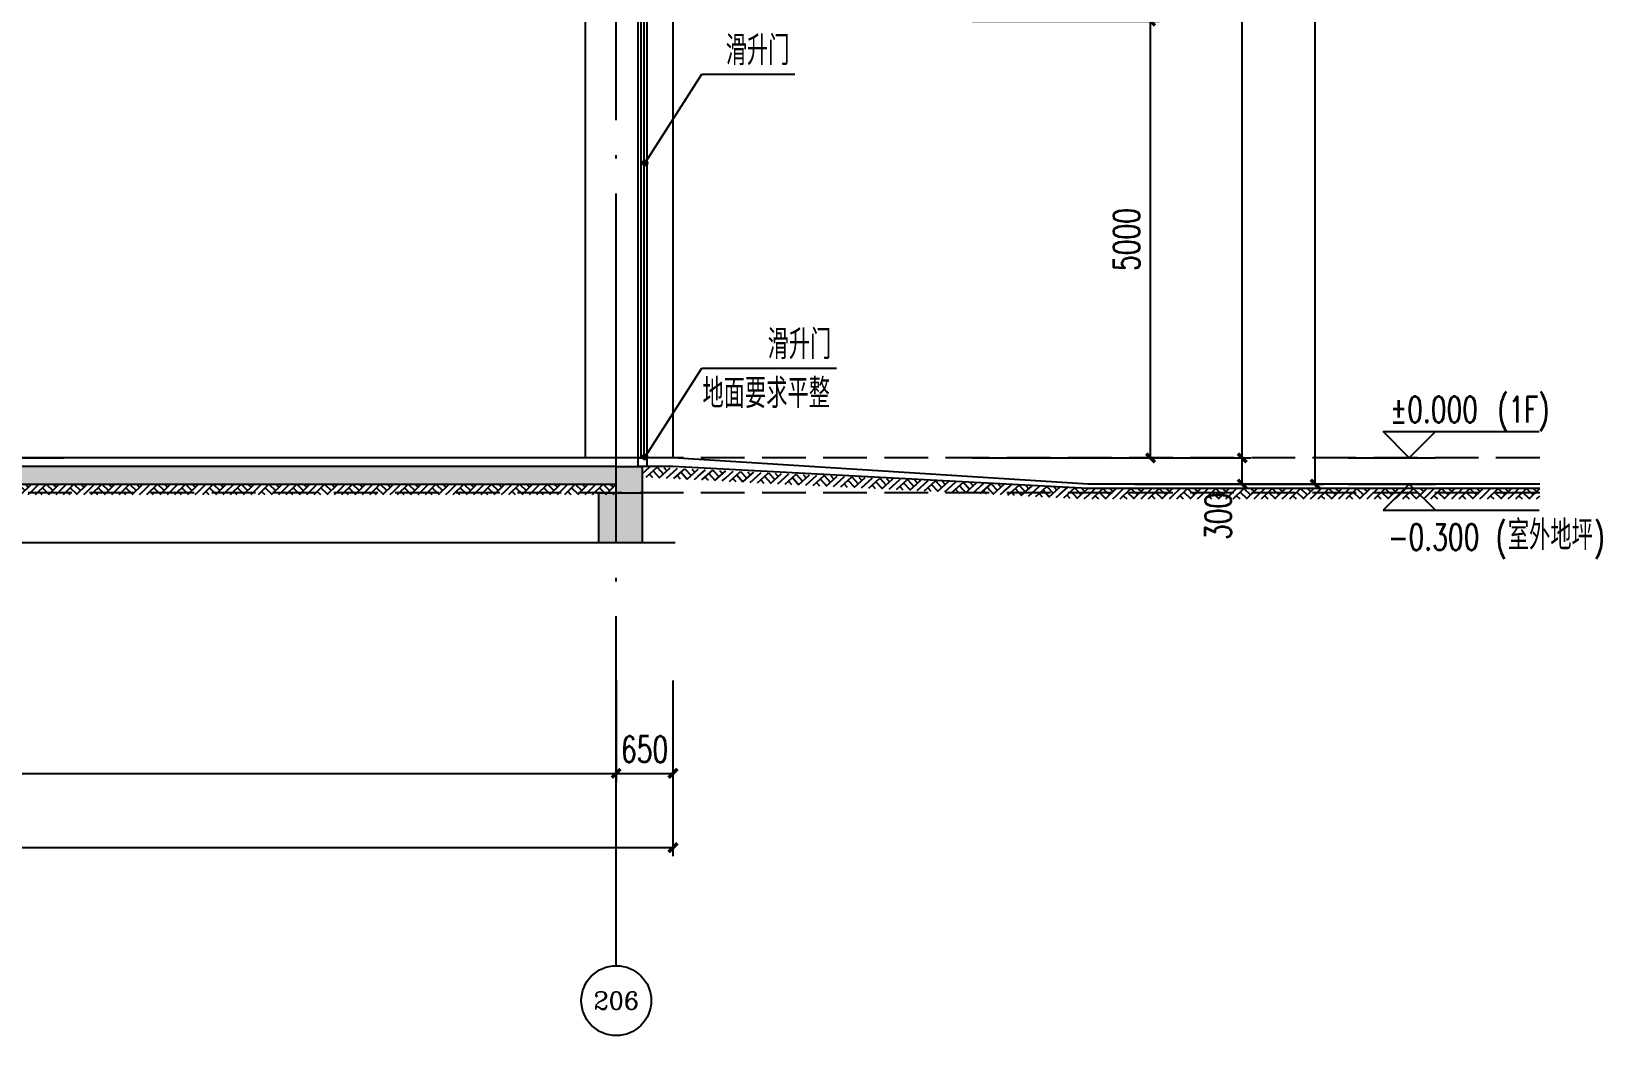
# Model space of a CAD drawing. Extents: x -1899985 to -450366, y 556196 to 2151267.
# Drawn here: x -1062088 to -1044116, y 561644 to 573139 of the extents above; entities that cross this region are included whole.
import ezdxf
from ezdxf.enums import TextEntityAlignment as Align

# ---------------------------------------------------------------- set-up
doc = ezdxf.new("R2010")
doc.units = 0
doc.header["$LTSCALE"] = 1000
doc.header["$MEASUREMENT"] = 0
doc.linetypes.add('__DASH', pattern=[0.35, 0.25, -0.1])
doc.linetypes.add('DOTE', pattern=[2.42, 2, -0.2, 0.02, -0.2])
doc.layers.get('Defpoints').update_dxf_attribs({"color": 210})
for name, color, linetype in [('A-AXIS-D', 1, 'Continuous'), ('A-AXIS-DOTE', 14, 'DOTE'), ('A-AXIS-DP', 126, 'Continuous'), ('A-AXIS-SYMB', 3, 'Continuous'), ('A-HATCH-1', 252, 'Continuous'), ('A-HATCH-2', 251, 'Continuous'), ('A-LIN-V', 9, 'Continuous'), ('A-WINDOW', 140, 'Continuous'), ('AS-COLN', 6, 'Continuous'), ('AS-WALL', 40, 'Continuous'), ('COLUMN', 9, 'Continuous'), ('DIM_ELEV', 3, 'Continuous'), ('PUB_HATCH', 8, 'Continuous'), ('PUB_TEXT', 7, 'Continuous')]:
    doc.layers.add(name, color=color, linetype=linetype)
doc.styles.add('_TCH_AXIS', font='COMPLEX', dxfattribs={"bigfont": 'GBCBIG'})
doc.styles.add('_TCH_DIM', font='SIMPLEX', dxfattribs={"bigfont": 'GBCBIG'})
doc.styles.add('_TCH_DIM_T3', font='SIMPLEX', dxfattribs={"width": 0.705882, "bigfont": 'GBCBIG'})
doc.styles.add('A-DIM_T3', font='SIMPLEX', dxfattribs={"width": 0.705882, "bigfont": 'GBCBIG'})
doc.dimstyles.new('_TCH_ARCH&&100', dxfattribs={"dimtxt": 297.5, "dimasz": 100, "dimexe": 100, "dimexo": 100, "dimgap": 126.25, "dimtad": 1, "dimdec": 0, "dimzin": 0, "dimdsep": 46, "dimtxsty": '_TCH_DIM_T3', "dimblk": 'ARCHTICK', "dimcen": 0.09, "dimclrt": 7, "dimazin": 2, "dimtfac": 1, "dimtdec": 0, "dimtix": 1, "dimtmove": 2, "dimatfit": 3, "dimfxl": 0, "dimtolj": 1, "dimtzin": 0, "dimarcsym": 0})
doc.dimstyles.new('A-DIM&&100', dxfattribs={"dimtxt": 297.5, "dimasz": 100, "dimexe": 100, "dimexo": 100, "dimgap": 126.25, "dimtad": 1, "dimdec": 0, "dimzin": 0, "dimdsep": 46, "dimtxsty": 'A-DIM_T3', "dimblk": 'ARCHTICK', "dimcen": 0.09, "dimclrt": 7, "dimazin": 2, "dimtfac": 1, "dimtdec": 0, "dimtix": 1, "dimtmove": 2, "dimatfit": 3, "dimfxl": 0, "dimtolj": 1, "dimtzin": 0, "dimarcsym": 0})

# ---------------------------------------------------------------- blocks, each defined once
blk = doc.blocks.new('55555')
at = {"layer": 'COLUMN'}
blk.add_lwpolyline([(16850, 700), (16850, -14200), (16150, -14200), (16150, 700)], close=True, dxfattribs=at)
blk = doc.blocks.new('w42342343')
at = {"layer": 'A-LIN-V'}
blk.add_line((-1138545, 573427), (-1138545, 568257), dxfattribs=at)
at = {"layer": 'A-WINDOW'}
for points in [[(-1138245, 573257), (-1138245, 568257)], [(-1138210, 573257), (-1138210, 568257)], [(-1138245, 568257), (-1138245, 568257), (-1138245, 568157), (-1138145, 568157), (-1138145, 568257), (-1138245, 568257)]]:
    blk.add_lwpolyline(points, dxfattribs=at)
at = {"layer": 'A-WINDOW', "elevation": 0}
for points in [[(-1138180, 568257), (-1138180, 573257)], [(-1138145, 568257), (-1138145, 573257)]]:
    blk.add_lwpolyline(points, dxfattribs=at)
at = {"layer": 'COLUMN'}
blk.add_lwpolyline([(-1138245, 582457), (-1138245, 568257)], dxfattribs=at)
blk = doc.blocks.new('G$C20E3758E')
at = {"layer": 'A-LIN-V'}
blk.add_line((-3723.54, -3216.25), (1012.62, -3216.25), dxfattribs=at)
blk = doc.blocks.new('_ArchTick')
at = {"color": 0, "linetype": 'ByBlock', "const_width": 0.4}
blk.add_lwpolyline([(-0.5, -0.5), (0.5, 0.5)], dxfattribs=at)
blk = doc.blocks.new('*D392')
at = {"layer": 'A-AXIS-D', "color": 0, "lineweight": -2}
for p, q in [((-1138545, 565332), (-1138545, 563696)), ((-1054745, 565332), (-1054745, 563696)), ((-1138545, 563796), (-1054745, 563796))]:
    blk.add_line(p, q, dxfattribs=at)
at = {"layer": 'Defpoints', "color": 0}
for p in [(-1138545, 565432), (-1054745, 565432), (-1054745, 563796)]:
    blk.add_point(p, dxfattribs=at)
at = {"layer": 'A-AXIS-D', "color": 0, "lineweight": -2, "xscale": 100, "yscale": 100, "zscale": 100, "rotation": 180}
blk.add_blockref('_ArchTick', (-1138545, 563796), dxfattribs=at)
at = {"layer": 'A-AXIS-D', "color": 0, "lineweight": -2, "xscale": 100, "yscale": 100, "zscale": 100}
blk.add_blockref('_ArchTick', (-1054745, 563796), dxfattribs=at)
at = {"layer": 'A-AXIS-D', "color": 7, "insert": (-1096645, 564071), "char_height": 297.5, "attachment_point": 5, "style": 'A-DIM_T3'}
blk.add_mtext('\\A1;83800', dxfattribs=at)
blk = doc.blocks.new('*D435')
at = {"layer": 'A-AXIS-DP', "color": 0, "lineweight": -2}
for p, q in [((-1051315, 573257), (-1049178, 573257)), ((-1049278, 568257), (-1049278, 573257)), ((-1051315, 568257), (-1049178, 568257))]:
    blk.add_line(p, q, dxfattribs=at)
at = {"layer": 'Defpoints', "color": 0}
for p in [(-1051415, 573257), (-1049278, 573257), (-1051415, 568257)]:
    blk.add_point(p, dxfattribs=at)
at = {"layer": 'A-AXIS-DP', "color": 0, "lineweight": -2, "xscale": 100, "yscale": 100, "zscale": 100}
for p, rotation in [((-1049278, 573257), 90), ((-1049278, 568257), 270)]:
    blk.add_blockref('_ArchTick', p, dxfattribs=dict(at, rotation=rotation))
at = {"layer": 'A-AXIS-DP', "color": 7, "insert": (-1049553, 570757), "char_height": 297.5, "attachment_point": 5, "rotation": 90, "style": '_TCH_DIM_T3'}
blk.add_mtext('\\A1;5000', dxfattribs=at)
blk = doc.blocks.new('*D465')
at = {"layer": 'A-AXIS-D', "color": 0, "lineweight": -2}
for p, q in [((-1055395, 565710), (-1055395, 564546)), ((-1054745, 565710), (-1054745, 564546)), ((-1055395, 564646), (-1054745, 564646))]:
    blk.add_line(p, q, dxfattribs=at)
at = {"layer": 'Defpoints', "color": 0}
for p in [(-1055395, 565810), (-1054745, 565810), (-1054745, 564646)]:
    blk.add_point(p, dxfattribs=at)
at = {"layer": 'A-AXIS-D', "color": 0, "lineweight": -2, "xscale": 100, "yscale": 100, "zscale": 100, "rotation": 180}
blk.add_blockref('_ArchTick', (-1055395, 564646), dxfattribs=at)
at = {"layer": 'A-AXIS-D', "color": 0, "lineweight": -2, "xscale": 100, "yscale": 100, "zscale": 100}
blk.add_blockref('_ArchTick', (-1054745, 564646), dxfattribs=at)
at = {"layer": 'A-AXIS-D', "color": 7, "insert": (-1055070, 564921), "char_height": 297.5, "attachment_point": 5, "style": 'A-DIM_T3'}
blk.add_mtext('\\A1;650', dxfattribs=at)
blk = doc.blocks.new('*D466')
at = {"layer": 'A-AXIS-D', "color": 0, "lineweight": -2}
for p, q in [((-1071895, 565710), (-1071895, 564546)), ((-1055395, 565710), (-1055395, 564546)), ((-1071895, 564646), (-1055395, 564646))]:
    blk.add_line(p, q, dxfattribs=at)
at = {"layer": 'Defpoints', "color": 0}
for p in [(-1071895, 565810), (-1055395, 565810), (-1055395, 564646)]:
    blk.add_point(p, dxfattribs=at)
at = {"layer": 'A-AXIS-D', "color": 0, "lineweight": -2, "xscale": 100, "yscale": 100, "zscale": 100, "rotation": 180}
blk.add_blockref('_ArchTick', (-1071895, 564646), dxfattribs=at)
at = {"layer": 'A-AXIS-D', "color": 0, "lineweight": -2, "xscale": 100, "yscale": 100, "zscale": 100}
blk.add_blockref('_ArchTick', (-1055395, 564646), dxfattribs=at)
at = {"layer": 'A-AXIS-D', "color": 7, "insert": (-1063645, 564921), "char_height": 297.5, "attachment_point": 5, "style": 'A-DIM_T3'}
blk.add_mtext('\\A1;16500', dxfattribs=at)
blk = doc.blocks.new('*D472')
at = {"layer": 'A-AXIS-D', "color": 0, "lineweight": -2}
for p, q in [((-1048627, 585957), (-1047294, 585957)), ((-1047394, 567957), (-1047394, 585957)), ((-1048627, 567957), (-1047294, 567957))]:
    blk.add_line(p, q, dxfattribs=at)
at = {"layer": 'Defpoints', "color": 0}
for p in [(-1048727, 585957), (-1047394, 585957), (-1048727, 567957)]:
    blk.add_point(p, dxfattribs=at)
at = {"layer": 'A-AXIS-D', "color": 0, "lineweight": -2, "xscale": 100, "yscale": 100, "zscale": 100}
for p, rotation in [((-1047394, 585957), 90), ((-1047394, 567957), 270)]:
    blk.add_blockref('_ArchTick', p, dxfattribs=dict(at, rotation=rotation))
at = {"layer": 'A-AXIS-D', "color": 7, "insert": (-1047669, 576957), "char_height": 297.5, "attachment_point": 5, "rotation": 90, "style": '_TCH_DIM_T3'}
blk.add_mtext('\\A1;18000', dxfattribs=at)
blk = doc.blocks.new('*D473')
at = {"layer": 'A-AXIS-D', "color": 0, "lineweight": -2}
for p, q in [((-1049462, 568257), (-1048129, 568257)), ((-1048229, 567957), (-1048229, 568257)), ((-1049462, 567957), (-1048129, 567957))]:
    blk.add_line(p, q, dxfattribs=at)
at = {"layer": 'Defpoints', "color": 0}
for p in [(-1049562, 568257), (-1048229, 568257), (-1049562, 567957)]:
    blk.add_point(p, dxfattribs=at)
at = {"layer": 'A-AXIS-D', "color": 0, "lineweight": -2, "xscale": 100, "yscale": 100, "zscale": 100}
for p, rotation in [((-1048229, 568257), 90), ((-1048229, 567957), 270)]:
    blk.add_blockref('_ArchTick', p, dxfattribs=dict(at, rotation=rotation))
at = {"layer": 'A-AXIS-D', "color": 7, "insert": (-1048504, 567587), "char_height": 297.5, "attachment_point": 5, "rotation": 90, "style": '_TCH_DIM_T3'}
blk.add_mtext('\\A1;300', dxfattribs=at)
blk = doc.blocks.new('*D474')
at = {"layer": 'A-AXIS-D', "color": 0, "lineweight": -2}
for p, q in [((-1049462, 583157), (-1048129, 583157)), ((-1048229, 568257), (-1048229, 583157)), ((-1049462, 568257), (-1048129, 568257))]:
    blk.add_line(p, q, dxfattribs=at)
at = {"layer": 'Defpoints', "color": 0}
for p in [(-1049562, 583157), (-1048229, 583157), (-1049562, 568257)]:
    blk.add_point(p, dxfattribs=at)
at = {"layer": 'A-AXIS-D', "color": 0, "lineweight": -2, "xscale": 100, "yscale": 100, "zscale": 100}
for p, rotation in [((-1048229, 583157), 90), ((-1048229, 568257), 270)]:
    blk.add_blockref('_ArchTick', p, dxfattribs=dict(at, rotation=rotation))
at = {"layer": 'A-AXIS-D', "color": 7, "insert": (-1048504, 575707), "char_height": 297.5, "attachment_point": 5, "rotation": 90, "style": '_TCH_DIM_T3'}
blk.add_mtext('\\A1;14900', dxfattribs=at)
blk = doc.blocks.new('$LinePat$素土夯实')
at = {"color": 0}
for p, q in [((0, -210), (210, 0)), ((120, -300), (420, 0)), ((420, 0), (608, -188)), ((495, -300), (795, 0)), ((615, 0), (705, -90)), ((210, -210), (300, -300)), ((315, -105), (502, -293)), ((705, -300), (795, -210))]:
    blk.add_line(p, q, dxfattribs=at)

msp = doc.modelspace()

# ---------------------------------------------------------------- hatches: boundary and pattern name
at = {"layer": 'A-HATCH-1'}
h = msp.add_hatch(dxfattribs=at)
h.set_pattern_fill('混凝土', color=256, scale=50)
h.set_pattern_definition([(50, (0, 0), (358.63009, -31.37607), [37.5, -412.5]), (355, (0, 0), (-69.37567, 376.09607), [30, -330]), (100.4514, (29.9, -2.6), (289.25469, 344.71977), [31.8701, -350.57106]), (46.1842, (0, 100), (533.62052, -82.7595), [56.25, -618.75]), (96.6356, (44.47, 93.1), (467.33135, 487.05894), [47.80514, -525.8565]), (351.1842, (0, 100), (467.33097, 487.0593), [45, -495]), (21, (50, 75), (298.453526, -201.309445), [37.5, -412.5]), (326, (50, 75), (121.65767, 362.57502), [30, -330]), (71.4514, (74.87, 58.22), (420.11131, 161.26525), [31.8701, -350.57106]), (37.5, (0, 0), (6.079928, 166.446927), [0, -326, 0, -335, 0, -331.25]), (7.5, (0, 0), (131.534769, 197.205856), [0, -191, 0, -318.5, 0, -126.25]), (327.5, (-111.5, 0), (266.911218, -11.277436), [0, -125, 0, -390, 0, -517.5]), (317.5, (-161.5, 0), (291.593085, 50.05249), [0, -162.5, 0, -259, 0, -367.5])])
h.paths.add_polyline_path([(-1055395, 567957.5), (-1055395, 568157.5), (-1137895, 568157.5), (-1137895, 567957.5)])
at = {"layer": 'PUB_HATCH'}
for points in [[(-1055095, 567857.5), (-1055095, 568157.5), (-1055395, 568157.5), (-1055395, 567857.5)], [(-1055095, 567290), (-1055095, 567856.9), (-1055595, 567856.9), (-1055595, 567290)]]:
    msp.add_hatch(color=256, dxfattribs=at).paths.add_polyline_path(points)

# ---------------------------------------------------------------- linework, layer by layer
at = {"layer": 'A-AXIS-D'}
msp.add_circle((-1055393.9, 562043.9), 400, dxfattribs=at)
at = {"layer": 'A-AXIS-DOTE', "ltscale": 2}
msp.add_line((-1055395, 562443.9), (-1055395, 589505.1), dxfattribs=at)
at = {"layer": 'A-AXIS-DOTE', "linetype": '__DASH', "ltscale": 2}
for p, q in [((-1044824.9, 568257.5), (-1146664.3, 568257.5)), ((-1044824.9, 567857.5), (-1146664.3, 567857.5))]:
    msp.add_line(p, q, dxfattribs=at)
at = {"layer": 'A-AXIS-SYMB'}
for p, q in [((-1055064.3, 571633.2), (-1054414.4, 572647.7)), ((-1054414.4, 572647.7), (-1053351.2, 572647.7)), ((-1055064.3, 568267.8), (-1054414.4, 569282.3)), ((-1054414.4, 569282.3), (-1052872.1, 569282.3))]:
    msp.add_line(p, q, dxfattribs=at)
at = {"layer": 'A-AXIS-SYMB', "const_width": 40}
for points in [[(-1055075, 571616.4, 1), (-1055053.5, 571650, 1)], [(-1055075, 568251, 1), (-1055053.5, 568284.6, 1)]]:
    msp.add_lwpolyline(points, format="xyb", close=True, dxfattribs=at)
at = {"layer": 'A-AXIS-SYMB'}
msp.add_lwpolyline([(-1138972.9, 567290), (-1096959.2, 567290), (-1096882.8, 567500), (-1096808.7, 567080), (-1096734.2, 567290), (-1054720.5, 567290)], dxfattribs=at)
at = {"layer": 'AS-COLN'}
for p, q in [((-1055395, 567857.5), (-1055395, 568157.5)), ((-1055395, 568157.5), (-1055095, 568157.5)), ((-1055095, 567857.5), (-1055095, 568157.5)), ((-1055595, 567290), (-1055595, 567856.9)), ((-1055595, 567856.9), (-1055095, 567856.9)), ((-1055395, 567857.5), (-1055095, 567857.5)), ((-1055095, 567290), (-1055095, 567856.9)), ((-1055595, 567290), (-1055095, 567290))]:
    msp.add_line(p, q, dxfattribs=at)
msp.add_lwpolyline([(-1055395, 567957.5), (-1055395, 568157.5), (-1137895, 568157.5), (-1137895, 567957.5)], close=True, dxfattribs=at)
at = {"layer": 'AS-WALL'}
msp.add_line((-1054745, 568157.5), (-1055045, 568157.5), dxfattribs=at)
for points in [[(-1054745, 568257.5), (-1138195, 568257.5)], [(-1044824.9, 567957.5), (-1049994.1, 567957.5), (-1054745, 568257.5)], [(-1044824.9, 567907.5), (-1049996.6, 567907.5), (-1054745, 568157.5)]]:
    msp.add_lwpolyline(points, dxfattribs=at)
at = {"layer": 'DIM_ELEV'}
for p, q in [((-1046317.1, 568257.5), (-1046617.1, 568557.5)), ((-1046617.1, 568557.5), (-1044829.1, 568557.5)), ((-1046317.1, 568257.5), (-1046017.1, 568557.5)), ((-1047017.1, 568257.5), (-1046017.1, 568257.5)), ((-1047017.1, 567957.5), (-1046017.1, 567957.5)), ((-1046317.1, 567957.5), (-1046617.1, 567657.5)), ((-1046317.1, 567957.5), (-1046017.1, 567657.5)), ((-1046617.1, 567657.5), (-1044829.1, 567657.5))]:
    msp.add_line(p, q, dxfattribs=at)

# ---------------------------------------------------------------- block references
at = {"layer": 'A-HATCH-1', "xscale": 0.4009130424256014, "yscale": 0.4, "zscale": 0.4, "rotation": 359.9999999999999}
for p in [(-1062407, 567957.5), (-1062088.2, 567957.5), (-1061769.5, 567957.5), (-1061450.8, 567957.5), (-1061132.1, 567957.5), (-1060813.3, 567957.5), (-1060494.6, 567957.5), (-1060175.9, 567957.5), (-1059857.2, 567957.5), (-1059538.4, 567957.5), (-1059219.7, 567957.5), (-1058901, 567957.5), (-1058582.3, 567957.5), (-1058263.5, 567957.5), (-1057944.8, 567957.5), (-1057626.1, 567957.5), (-1057307.4, 567957.5), (-1056988.6, 567957.5), (-1056669.9, 567957.5), (-1056351.2, 567957.5), (-1056032.5, 567957.5), (-1055713.7, 567957.5)]:
    msp.add_blockref('$LinePat$素土夯实', p, dxfattribs=at)
at = {"layer": 'A-HATCH-2', "xscale": 0.4012975727967632, "yscale": 0.4, "zscale": 0.4, "rotation": 357.1927391300884}
for p in [(-1055095, 568157.5), (-1054776.4, 568141.8), (-1054457.7, 568126.2), (-1054139.1, 568110.6), (-1053820.4, 568095), (-1053501.8, 568079.3), (-1053183.1, 568063.7), (-1052864.5, 568048.1), (-1052545.8, 568032.5), (-1052227.2, 568016.8), (-1051908.5, 568001.2), (-1051589.9, 567985.6), (-1051271.2, 567970), (-1050952.6, 567954.3), (-1050633.9, 567938.7), (-1050315.3, 567923.1)]:
    msp.add_blockref('$LinePat$素土夯实', p, dxfattribs=at)
at = {"layer": 'A-HATCH-2', "xscale": 0.4065856489042244, "yscale": 0.4, "zscale": 0.4}
for p in [(-1049996.6, 567907.5), (-1049673.4, 567907.5), (-1049350.1, 567907.5), (-1049026.9, 567907.5), (-1048703.7, 567907.5), (-1048380.4, 567907.5), (-1048057.2, 567907.5), (-1047734, 567907.5), (-1047410.7, 567907.5), (-1047087.5, 567907.5), (-1046764.3, 567907.5), (-1046441, 567907.5), (-1046117.8, 567907.5), (-1045794.6, 567907.5), (-1045471.3, 567907.5), (-1045148.1, 567907.5)]:
    msp.add_blockref('$LinePat$素土夯实', p, dxfattribs=at)
at = {"layer": 'A-LIN-V'}
msp.add_blockref('55555', (-1071895, 582457.5), dxfattribs=at)
at = {"layer": 'A-LIN-V', "xscale": 1.571585729816195, "yscale": 1.571585729816195, "zscale": 1.571585729816195}
msp.add_blockref('G$C20E3758E', (-1063307.8, 573312.1), dxfattribs=at)
at = {"layer": 'AS-COLN', "xscale": -1}
msp.add_blockref('w42342343', (-2193290, 0), dxfattribs=at)

# ---------------------------------------------------------------- texts
at = {"layer": 'PUB_TEXT', "style": '_TCH_DIM'}
for s, p in [('滑升门', (-1054141.3, 572752.7)), ('滑升门', (-1053662.2, 569387.3)), ('地面要求平整', (-1054406.9, 568827.3)), ('室外地坪', (-1045189.1, 567202.5))]:
    msp.add_text(s, height=337.59, dxfattribs=at).set_placement(p)
at = {"layer": 'PUB_TEXT', "style": '_TCH_DIM', "width": 0.705882}
for s, p in [('(1F)', (-1045309.1, 568662.5)), ('%%P0.000', (-1046539.1, 568662.5)), ('-0.300', (-1046559.1, 567202.5)), ('(', (-1045329.1, 567202.5)), (')', (-1044206.1, 567202.5))]:
    msp.add_text(s, height=297.5, dxfattribs=at).set_placement(p)
at = {"layer": 'PUB_TEXT', "style": '_TCH_AXIS'}
msp.add_text('206', height=202.97, dxfattribs=at).set_placement((-1055654.8, 561942.4), (-1055132.9, 561942.4), align=Align.FIT)

# ---------------------------------------------------------------- dimensions: what is measured, and where the dimension line sits
at = {"layer": 'A-AXIS-D'}
for p1, p2, picture, middle in [((-1048727.1, 567957.5), (-1048727.1, 585957.5), '*D472', (-1047668.8, 576957.5)), ((-1049562.1, 568257.5), (-1049562.1, 583157.5), '*D474', (-1048503.8, 575707.5))]:
    dim = msp.add_aligned_dim(p1=p1, p2=p2, distance=-1333.3, dimstyle='_TCH_ARCH&&100', dxfattribs=at)
    dim.commit()
    dim.dimension.update_dxf_attribs({"geometry": picture, "text_midpoint": middle})
dim = msp.add_linear_dim(base=(-1048228.8, 568257.5), p1=(-1049562.1, 567957.5), p2=(-1049562.1, 568257.5), angle=90, dimstyle='_TCH_ARCH&&100', dxfattribs=at)
dim.commit()
dim.dimension.update_dxf_attribs({"geometry": '*D473', "text_midpoint": (-1048503.8, 567587.5), "dimtype": 129})
for base, p1, p2, angle, picture, middle in [((-1055395, 564645.6), (-1071895, 565810), (-1055395, 565810), 360, '*D466', (-1063645, 564920.6)), ((-1054745, 564645.6), (-1055395, 565810), (-1054745, 565810), 0, '*D465', (-1055070, 564920.6)), ((-1054745, 563795.6), (-1138545, 565432), (-1054745, 565432), 360, '*D392', (-1096645, 564070.6))]:
    dim = msp.add_linear_dim(base=base, p1=p1, p2=p2, angle=angle, dimstyle='A-DIM&&100', override={"dimgap": 0}, dxfattribs=at)
    dim.commit()
    dim.dimension.update_dxf_attribs({"geometry": picture, "text_midpoint": middle, "dimtype": 129})
at = {"layer": 'A-AXIS-DP'}
dim = msp.add_aligned_dim(p1=(-1051414.6, 568257.5), p2=(-1051414.6, 573257.5), distance=-2136.2, dimstyle='_TCH_ARCH&&100', dxfattribs=at)
dim.commit()
dim.dimension.update_dxf_attribs({"geometry": '*D435', "text_midpoint": (-1049553.4, 570757.5)})

doc.saveas('drawing.dxf')
